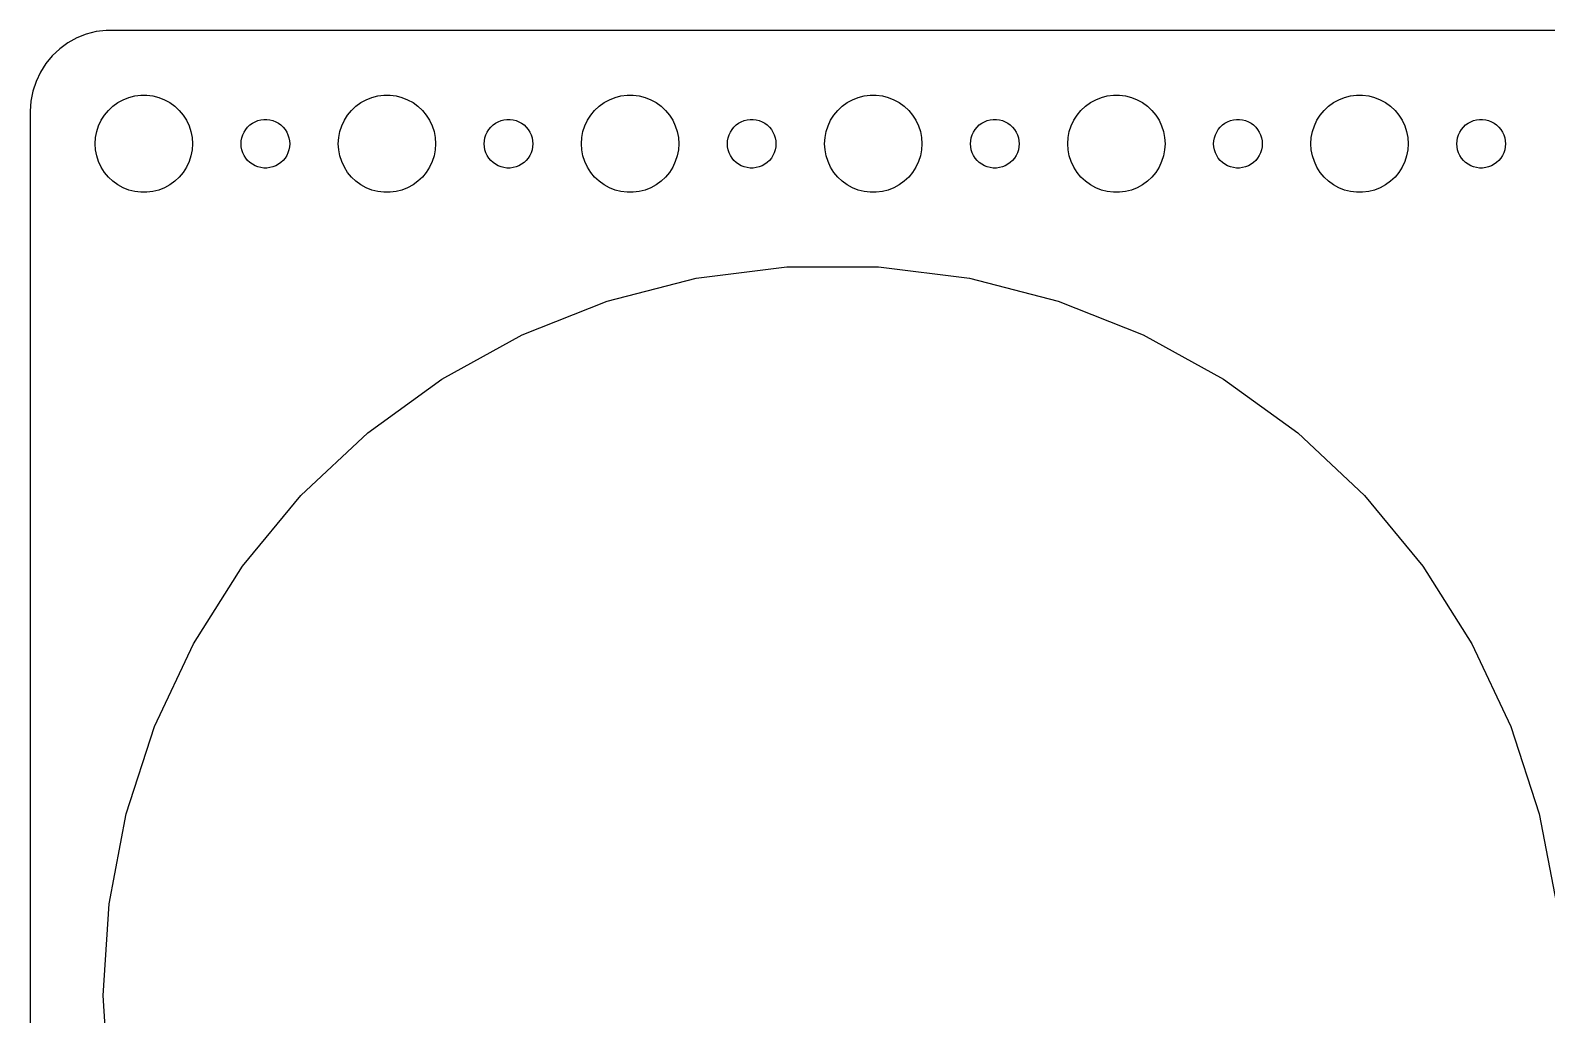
# Model space of a CAD drawing. Header units: metres. Extents: x -97 to 97, y -59 to 59.
# Drawn here: x -97 to -3.5, y -1.2 to 59.5 of the extents above; entities that cross this region are included whole.
import ezdxf

# ---------------------------------------------------------------- set-up
doc = ezdxf.new("R2010")
doc.units = ezdxf.units.M

msp = doc.modelspace()

# ---------------------------------------------------------------- linework, layer by layer
for p, q in [((-94.1289, 59.0241), (-94.6791, 58.7216)), ((-93.5451, 59.2553), (-94.1289, 59.0241)), ((-92.9369, 59.4114), (-93.5451, 59.2553)), ((-92.3139, 59.4901), (-92.9369, 59.4114)), ((92.3139, 59.4901), (-92.3139, 59.4901)), ((-95.1871, 58.3526), (-95.6448, 57.9227)), ((-94.6791, 58.7216), (-95.1871, 58.3526)), ((-96.0451, 57.4389), (-96.3815, 56.9088)), ((-95.6448, 57.9227), (-96.0451, 57.4389)), ((-96.6489, 56.3406), (-96.8429, 55.7434)), ((-96.3815, 56.9088), (-96.6489, 56.3406)), ((-96.8429, 55.7434), (-96.9606, 55.1267)), ((-91.6075, 55.033), (-91.2773, 55.2145)), ((-91.2773, 55.2145), (-90.927, 55.3532)), ((-90.927, 55.3532), (-90.5621, 55.4469)), ((-90.5621, 55.4469), (-90.1884, 55.4941)), ((-90.1884, 55.4941), (-89.8116, 55.4941)), ((-89.8116, 55.4941), (-89.4379, 55.4469)), ((-89.4379, 55.4469), (-89.073, 55.3532)), ((-89.073, 55.3532), (-88.7227, 55.2145)), ((-88.7227, 55.2145), (-88.3925, 55.033)), ((-76.6075, 55.033), (-76.2773, 55.2145)), ((-76.2773, 55.2145), (-75.927, 55.3532)), ((-75.927, 55.3532), (-75.5621, 55.4469)), ((-75.5621, 55.4469), (-75.1884, 55.4941)), ((-75.1884, 55.4941), (-74.8116, 55.4941)), ((-74.8116, 55.4941), (-74.4379, 55.4469)), ((-74.4379, 55.4469), (-74.073, 55.3532)), ((-74.073, 55.3532), (-73.7227, 55.2145)), ((-73.7227, 55.2145), (-73.3925, 55.033)), ((-61.6075, 55.033), (-61.2773, 55.2145)), ((-61.2773, 55.2145), (-60.927, 55.3532)), ((-60.927, 55.3532), (-60.5621, 55.4469)), ((-60.5621, 55.4469), (-60.1884, 55.4941)), ((-60.1884, 55.4941), (-59.8116, 55.4941)), ((-59.8116, 55.4941), (-59.4379, 55.4469)), ((-59.4379, 55.4469), (-59.0729, 55.3532)), ((-59.0729, 55.3532), (-58.7227, 55.2145)), ((-58.7227, 55.2145), (-58.3925, 55.033)), ((-46.6075, 55.033), (-46.2773, 55.2145)), ((-46.2773, 55.2145), (-45.927, 55.3532)), ((-45.927, 55.3532), (-45.5621, 55.4469)), ((-45.5621, 55.4469), (-45.1884, 55.4941)), ((-45.1884, 55.4941), (-44.8116, 55.4941)), ((-44.8116, 55.4941), (-44.4379, 55.4469)), ((-44.4379, 55.4469), (-44.0729, 55.3532)), ((-44.0729, 55.3532), (-43.7227, 55.2145)), ((-43.7227, 55.2145), (-43.3925, 55.033)), ((-31.6075, 55.033), (-31.2773, 55.2145)), ((-31.2773, 55.2145), (-30.927, 55.3532)), ((-30.927, 55.3532), (-30.5621, 55.4469)), ((-30.5621, 55.4469), (-30.1884, 55.4941)), ((-30.1884, 55.4941), (-29.8116, 55.4941)), ((-29.8116, 55.4941), (-29.4379, 55.4469)), ((-29.4379, 55.4469), (-29.0729, 55.3532)), ((-29.0729, 55.3532), (-28.7227, 55.2145)), ((-28.7227, 55.2145), (-28.3925, 55.033)), ((-16.6075, 55.033), (-16.2773, 55.2145)), ((-16.2773, 55.2145), (-15.927, 55.3532)), ((-15.927, 55.3532), (-15.5621, 55.4469)), ((-15.5621, 55.4469), (-15.1884, 55.4941)), ((-15.1884, 55.4941), (-14.8116, 55.4941)), ((-14.8116, 55.4941), (-14.4379, 55.4469)), ((-14.4379, 55.4469), (-14.0729, 55.3532)), ((-14.0729, 55.3532), (-13.7227, 55.2145)), ((-13.7227, 55.2145), (-13.3925, 55.033)), ((-96.9606, 55.1267), (-97, 54.5)), ((-97, 54.5), (-97, -54.5)), ((-92.6289, 53.9453), (-92.427, 54.2634)), ((-92.427, 54.2634), (-92.1869, 54.5536)), ((-92.1869, 54.5536), (-91.9123, 54.8115)), ((-91.9123, 54.8115), (-91.6075, 55.033)), ((-88.3925, 55.033), (-88.0877, 54.8115)), ((-88.0877, 54.8115), (-87.8131, 54.5536)), ((-87.8131, 54.5536), (-87.573, 54.2634)), ((-87.573, 54.2634), (-87.3711, 53.9453)), ((-77.6289, 53.9453), (-77.427, 54.2634)), ((-77.427, 54.2634), (-77.1869, 54.5536)), ((-77.1869, 54.5536), (-76.9123, 54.8115)), ((-76.9123, 54.8115), (-76.6075, 55.033)), ((-73.3925, 55.033), (-73.0877, 54.8115)), ((-73.0877, 54.8115), (-72.8131, 54.5536)), ((-72.8131, 54.5536), (-72.573, 54.2634)), ((-72.573, 54.2634), (-72.3711, 53.9453)), ((-62.6289, 53.9453), (-62.427, 54.2634)), ((-62.427, 54.2634), (-62.1869, 54.5536)), ((-62.1869, 54.5536), (-61.9123, 54.8115)), ((-61.9123, 54.8115), (-61.6075, 55.033)), ((-58.3925, 55.033), (-58.0877, 54.8115)), ((-58.0877, 54.8115), (-57.8131, 54.5536)), ((-57.8131, 54.5536), (-57.5729, 54.2634)), ((-57.5729, 54.2634), (-57.3711, 53.9453)), ((-47.6289, 53.9453), (-47.427, 54.2634)), ((-47.427, 54.2634), (-47.1869, 54.5536)), ((-47.1869, 54.5536), (-46.9123, 54.8115)), ((-46.9123, 54.8115), (-46.6075, 55.033)), ((-43.3925, 55.033), (-43.0877, 54.8115)), ((-43.0877, 54.8115), (-42.8131, 54.5536)), ((-42.8131, 54.5536), (-42.5729, 54.2634)), ((-42.5729, 54.2634), (-42.3711, 53.9453)), ((-32.6289, 53.9453), (-32.427, 54.2634)), ((-32.427, 54.2634), (-32.1869, 54.5536)), ((-32.1869, 54.5536), (-31.9123, 54.8115)), ((-31.9123, 54.8115), (-31.6075, 55.033)), ((-28.3925, 55.033), (-28.0877, 54.8115)), ((-28.0877, 54.8115), (-27.8131, 54.5536)), ((-27.8131, 54.5536), (-27.5729, 54.2634)), ((-27.5729, 54.2634), (-27.3711, 53.9453)), ((-17.6289, 53.9453), (-17.427, 54.2634)), ((-17.427, 54.2634), (-17.1869, 54.5536)), ((-17.1869, 54.5536), (-16.9123, 54.8115)), ((-16.9123, 54.8115), (-16.6075, 55.033)), ((-13.3925, 55.033), (-13.0877, 54.8115)), ((-13.0877, 54.8115), (-12.8131, 54.5536)), ((-12.8131, 54.5536), (-12.5729, 54.2634)), ((-12.5729, 54.2634), (-12.3711, 53.9453)), ((-92.9057, 53.2461), (-92.7893, 53.6044)), ((-92.7893, 53.6044), (-92.6289, 53.9453)), ((-87.3711, 53.9453), (-87.2107, 53.6044)), ((-87.2107, 53.6044), (-87.0943, 53.2461)), ((-83.8145, 53.2226), (-83.7135, 53.3817)), ((-83.7135, 53.3817), (-83.5934, 53.5268)), ((-83.5934, 53.5268), (-83.4561, 53.6558)), ((-83.4561, 53.6558), (-83.3037, 53.7665)), ((-83.3037, 53.7665), (-83.1387, 53.8572)), ((-83.1387, 53.8572), (-82.9635, 53.9266)), ((-82.9635, 53.9266), (-82.7811, 53.9734)), ((-82.7811, 53.9734), (-82.5942, 53.997)), ((-82.5942, 53.997), (-82.4058, 53.997)), ((-82.4058, 53.997), (-82.2189, 53.9734)), ((-82.2189, 53.9734), (-82.0365, 53.9266)), ((-82.0365, 53.9266), (-81.8613, 53.8572)), ((-81.8613, 53.8572), (-81.6963, 53.7665)), ((-81.6963, 53.7665), (-81.5439, 53.6558)), ((-81.5439, 53.6558), (-81.4065, 53.5268)), ((-81.4065, 53.5268), (-81.2865, 53.3817)), ((-81.2865, 53.3817), (-81.1855, 53.2226)), ((-77.9057, 53.2461), (-77.7893, 53.6044)), ((-77.7893, 53.6044), (-77.6289, 53.9453)), ((-72.3711, 53.9453), (-72.2107, 53.6044)), ((-72.2107, 53.6044), (-72.0943, 53.2461)), ((-68.8145, 53.2226), (-68.7135, 53.3817)), ((-68.7135, 53.3817), (-68.5934, 53.5268)), ((-68.5934, 53.5268), (-68.4561, 53.6558)), ((-68.4561, 53.6558), (-68.3037, 53.7665)), ((-68.3037, 53.7665), (-68.1387, 53.8572)), ((-68.1387, 53.8572), (-67.9635, 53.9266)), ((-67.9635, 53.9266), (-67.7811, 53.9734)), ((-67.7811, 53.9734), (-67.5942, 53.997)), ((-67.5942, 53.997), (-67.4058, 53.997)), ((-67.4058, 53.997), (-67.2189, 53.9734)), ((-67.2189, 53.9734), (-67.0365, 53.9266)), ((-67.0365, 53.9266), (-66.8613, 53.8572)), ((-66.8613, 53.8572), (-66.6963, 53.7665)), ((-66.6963, 53.7665), (-66.5439, 53.6558)), ((-66.5439, 53.6558), (-66.4065, 53.5268)), ((-66.4065, 53.5268), (-66.2865, 53.3817)), ((-66.2865, 53.3817), (-66.1855, 53.2226)), ((-62.9057, 53.2461), (-62.7893, 53.6044)), ((-62.7893, 53.6044), (-62.6289, 53.9453)), ((-57.3711, 53.9453), (-57.2107, 53.6044)), ((-57.2107, 53.6044), (-57.0942, 53.2461)), ((-53.8145, 53.2226), (-53.7135, 53.3817)), ((-53.7135, 53.3817), (-53.5934, 53.5268)), ((-53.5934, 53.5268), (-53.4561, 53.6558)), ((-53.4561, 53.6558), (-53.3037, 53.7665)), ((-53.3037, 53.7665), (-53.1387, 53.8572)), ((-53.1387, 53.8572), (-52.9635, 53.9266)), ((-52.9635, 53.9266), (-52.7811, 53.9734)), ((-52.7811, 53.9734), (-52.5942, 53.997)), ((-52.5942, 53.997), (-52.4058, 53.997)), ((-52.4058, 53.997), (-52.2189, 53.9734)), ((-52.2189, 53.9734), (-52.0365, 53.9266)), ((-52.0365, 53.9266), (-51.8613, 53.8572)), ((-51.8613, 53.8572), (-51.6963, 53.7665)), ((-51.6963, 53.7665), (-51.5439, 53.6558)), ((-51.5439, 53.6558), (-51.4065, 53.5268)), ((-51.4065, 53.5268), (-51.2865, 53.3817)), ((-51.2865, 53.3817), (-51.1855, 53.2226)), ((-47.9057, 53.2461), (-47.7893, 53.6044)), ((-47.7893, 53.6044), (-47.6289, 53.9453)), ((-42.3711, 53.9453), (-42.2107, 53.6044)), ((-42.2107, 53.6044), (-42.0942, 53.2461)), ((-38.8145, 53.2226), (-38.7135, 53.3817)), ((-38.7135, 53.3817), (-38.5934, 53.5268)), ((-38.5934, 53.5268), (-38.4561, 53.6558)), ((-38.4561, 53.6558), (-38.3037, 53.7665)), ((-38.3037, 53.7665), (-38.1387, 53.8572)), ((-38.1387, 53.8572), (-37.9635, 53.9266)), ((-37.9635, 53.9266), (-37.7811, 53.9734)), ((-37.7811, 53.9734), (-37.5942, 53.997)), ((-37.5942, 53.997), (-37.4058, 53.997)), ((-37.4058, 53.997), (-37.2189, 53.9734)), ((-37.2189, 53.9734), (-37.0365, 53.9266)), ((-37.0365, 53.9266), (-36.8613, 53.8572)), ((-36.8613, 53.8572), (-36.6963, 53.7665)), ((-36.6963, 53.7665), (-36.5439, 53.6558)), ((-36.5439, 53.6558), (-36.4065, 53.5268)), ((-36.4065, 53.5268), (-36.2865, 53.3817)), ((-36.2865, 53.3817), (-36.1855, 53.2226)), ((-32.9057, 53.2461), (-32.7893, 53.6044)), ((-32.7893, 53.6044), (-32.6289, 53.9453)), ((-27.3711, 53.9453), (-27.2107, 53.6044)), ((-27.2107, 53.6044), (-27.0942, 53.2461)), ((-23.8145, 53.2226), (-23.7135, 53.3817)), ((-23.7135, 53.3817), (-23.5934, 53.5268)), ((-23.5934, 53.5268), (-23.4561, 53.6558)), ((-23.4561, 53.6558), (-23.3037, 53.7665)), ((-23.3037, 53.7665), (-23.1387, 53.8572)), ((-23.1387, 53.8572), (-22.9635, 53.9266)), ((-22.9635, 53.9266), (-22.7811, 53.9734)), ((-22.7811, 53.9734), (-22.5942, 53.997)), ((-22.5942, 53.997), (-22.4058, 53.997)), ((-22.4058, 53.997), (-22.2189, 53.9734)), ((-22.2189, 53.9734), (-22.0365, 53.9266)), ((-22.0365, 53.9266), (-21.8613, 53.8572)), ((-21.8613, 53.8572), (-21.6963, 53.7665)), ((-21.6963, 53.7665), (-21.5439, 53.6558)), ((-21.5439, 53.6558), (-21.4065, 53.5268)), ((-21.4065, 53.5268), (-21.2865, 53.3817)), ((-21.2865, 53.3817), (-21.1855, 53.2226)), ((-17.9057, 53.2461), (-17.7893, 53.6044)), ((-17.7893, 53.6044), (-17.6289, 53.9453)), ((-12.3711, 53.9453), (-12.2107, 53.6044)), ((-12.2107, 53.6044), (-12.0942, 53.2461)), ((-8.81445, 53.2226), (-8.71352, 53.3817)), ((-8.71352, 53.3817), (-8.59344, 53.5268)), ((-8.59344, 53.5268), (-8.45613, 53.6558)), ((-8.45613, 53.6558), (-8.30373, 53.7665)), ((-8.30373, 53.7665), (-8.13866, 53.8572)), ((-8.13866, 53.8572), (-7.96352, 53.9266)), ((-7.96352, 53.9266), (-7.78107, 53.9734)), ((-7.78107, 53.9734), (-7.59418, 53.997)), ((-7.59418, 53.997), (-7.40581, 53.997)), ((-7.40581, 53.997), (-7.21892, 53.9734)), ((-7.21892, 53.9734), (-7.03647, 53.9266)), ((-7.03647, 53.9266), (-6.86133, 53.8572)), ((-6.86133, 53.8572), (-6.69626, 53.7665)), ((-6.69626, 53.7665), (-6.54385, 53.6558)), ((-6.54385, 53.6558), (-6.40654, 53.5268)), ((-6.40654, 53.5268), (-6.28647, 53.3817)), ((-6.28647, 53.3817), (-6.18553, 53.2226)), ((-93, 52.5), (-92.9763, 52.876)), ((-92.9763, 52.124), (-93, 52.5)), ((-92.9763, 52.876), (-92.9057, 53.2461)), ((-87.0943, 53.2461), (-87.0237, 52.876)), ((-87.0237, 52.876), (-87, 52.5)), ((-87, 52.5), (-87.0237, 52.124)), ((-84, 52.5), (-83.9882, 52.688)), ((-83.9882, 52.312), (-84, 52.5)), ((-83.9882, 52.688), (-83.9529, 52.873)), ((-83.9529, 52.873), (-83.8947, 53.0522)), ((-83.8947, 53.0522), (-83.8145, 53.2226)), ((-81.1855, 53.2226), (-81.1053, 53.0522)), ((-81.1053, 53.0522), (-81.0471, 52.873)), ((-81.0471, 52.873), (-81.0118, 52.688)), ((-81.0118, 52.688), (-81, 52.5)), ((-81, 52.5), (-81.0118, 52.312)), ((-78, 52.5), (-77.9763, 52.876)), ((-77.9763, 52.124), (-78, 52.5)), ((-77.9763, 52.876), (-77.9057, 53.2461)), ((-72.0943, 53.2461), (-72.0237, 52.876)), ((-72.0237, 52.876), (-72, 52.5)), ((-72, 52.5), (-72.0237, 52.124)), ((-69, 52.5), (-68.9882, 52.688)), ((-68.9882, 52.312), (-69, 52.5)), ((-68.9882, 52.688), (-68.9529, 52.873)), ((-68.9529, 52.873), (-68.8947, 53.0522)), ((-68.8947, 53.0522), (-68.8145, 53.2226)), ((-66.1855, 53.2226), (-66.1053, 53.0522)), ((-66.1053, 53.0522), (-66.0471, 52.873)), ((-66.0471, 52.873), (-66.0118, 52.688)), ((-66.0118, 52.688), (-66, 52.5)), ((-66, 52.5), (-66.0118, 52.312)), ((-63, 52.5), (-62.9763, 52.876)), ((-62.9763, 52.124), (-63, 52.5)), ((-62.9763, 52.876), (-62.9057, 53.2461)), ((-57.0942, 53.2461), (-57.0237, 52.876)), ((-57.0237, 52.876), (-57, 52.5)), ((-57, 52.5), (-57.0237, 52.124)), ((-54, 52.5), (-53.9882, 52.688)), ((-53.9882, 52.312), (-54, 52.5)), ((-53.9882, 52.688), (-53.9529, 52.873)), ((-53.9529, 52.873), (-53.8947, 53.0522)), ((-53.8947, 53.0522), (-53.8145, 53.2226)), ((-51.1855, 53.2226), (-51.1053, 53.0522)), ((-51.1053, 53.0522), (-51.0471, 52.873)), ((-51.0471, 52.873), (-51.0118, 52.688)), ((-51.0118, 52.688), (-51, 52.5)), ((-51, 52.5), (-51.0118, 52.312)), ((-48, 52.5), (-47.9763, 52.876)), ((-47.9763, 52.124), (-48, 52.5)), ((-47.9763, 52.876), (-47.9057, 53.2461)), ((-42.0942, 53.2461), (-42.0237, 52.876)), ((-42.0237, 52.876), (-42, 52.5)), ((-42, 52.5), (-42.0237, 52.124)), ((-39, 52.5), (-38.9882, 52.688)), ((-38.9882, 52.312), (-39, 52.5)), ((-38.9882, 52.688), (-38.9529, 52.873)), ((-38.9529, 52.873), (-38.8947, 53.0522)), ((-38.8947, 53.0522), (-38.8145, 53.2226)), ((-36.1855, 53.2226), (-36.1053, 53.0522)), ((-36.1053, 53.0522), (-36.0471, 52.873)), ((-36.0471, 52.873), (-36.0118, 52.688)), ((-36.0118, 52.688), (-36, 52.5)), ((-36, 52.5), (-36.0118, 52.312)), ((-33, 52.5), (-32.9763, 52.876)), ((-32.9763, 52.124), (-33, 52.5)), ((-32.9763, 52.876), (-32.9057, 53.2461)), ((-27.0942, 53.2461), (-27.0237, 52.876)), ((-27.0237, 52.876), (-27, 52.5)), ((-27, 52.5), (-27.0237, 52.124)), ((-24, 52.5), (-23.9882, 52.688)), ((-23.9882, 52.312), (-24, 52.5)), ((-23.9882, 52.688), (-23.9529, 52.873)), ((-23.9529, 52.873), (-23.8947, 53.0522)), ((-23.8947, 53.0522), (-23.8145, 53.2226)), ((-21.1855, 53.2226), (-21.1053, 53.0522)), ((-21.1053, 53.0522), (-21.0471, 52.873)), ((-21.0471, 52.873), (-21.0118, 52.688)), ((-21.0118, 52.688), (-21, 52.5)), ((-21, 52.5), (-21.0118, 52.312)), ((-18, 52.5), (-17.9763, 52.876)), ((-17.9763, 52.124), (-18, 52.5)), ((-17.9763, 52.876), (-17.9057, 53.2461)), ((-12.0942, 53.2461), (-12.0237, 52.876)), ((-12.0237, 52.876), (-12, 52.5)), ((-12, 52.5), (-12.0237, 52.124)), ((-9, 52.5), (-8.98816, 52.688)), ((-8.98816, 52.312), (-9, 52.5)), ((-8.98816, 52.688), (-8.95287, 52.873)), ((-8.95287, 52.873), (-8.89465, 53.0522)), ((-8.89465, 53.0522), (-8.81445, 53.2226)), ((-6.18553, 53.2226), (-6.10533, 53.0522)), ((-6.10533, 53.0522), (-6.04712, 52.873)), ((-6.04712, 52.873), (-6.01183, 52.688)), ((-6.01183, 52.688), (-6, 52.5)), ((-6, 52.5), (-6.01183, 52.312)), ((-92.9057, 51.7539), (-92.9763, 52.124)), ((-92.7893, 51.3956), (-92.9057, 51.7539)), ((-87.0943, 51.7539), (-87.2107, 51.3956)), ((-87.0237, 52.124), (-87.0943, 51.7539)), ((-83.9529, 52.127), (-83.9882, 52.312)), ((-83.8947, 51.9478), (-83.9529, 52.127)), ((-83.8145, 51.7774), (-83.8947, 51.9478)), ((-83.7135, 51.6183), (-83.8145, 51.7774)), ((-83.5934, 51.4732), (-83.7135, 51.6183)), ((-83.4561, 51.3442), (-83.5934, 51.4732)), ((-81.4065, 51.4732), (-81.5439, 51.3442)), ((-81.2865, 51.6183), (-81.4065, 51.4732)), ((-81.1855, 51.7774), (-81.2865, 51.6183)), ((-81.1053, 51.9478), (-81.1855, 51.7774)), ((-81.0471, 52.127), (-81.1053, 51.9478)), ((-81.0118, 52.312), (-81.0471, 52.127)), ((-77.9057, 51.7539), (-77.9763, 52.124)), ((-77.7893, 51.3956), (-77.9057, 51.7539)), ((-72.0943, 51.7539), (-72.2107, 51.3956)), ((-72.0237, 52.124), (-72.0943, 51.7539)), ((-68.9529, 52.127), (-68.9882, 52.312)), ((-68.8947, 51.9478), (-68.9529, 52.127)), ((-68.8145, 51.7774), (-68.8947, 51.9478)), ((-68.7135, 51.6183), (-68.8145, 51.7774)), ((-68.5934, 51.4732), (-68.7135, 51.6183)), ((-68.4561, 51.3442), (-68.5934, 51.4732)), ((-66.4065, 51.4732), (-66.5439, 51.3442)), ((-66.2865, 51.6183), (-66.4065, 51.4732)), ((-66.1855, 51.7774), (-66.2865, 51.6183)), ((-66.1053, 51.9478), (-66.1855, 51.7774)), ((-66.0471, 52.127), (-66.1053, 51.9478)), ((-66.0118, 52.312), (-66.0471, 52.127)), ((-62.9057, 51.7539), (-62.9763, 52.124)), ((-62.7893, 51.3956), (-62.9057, 51.7539)), ((-57.0942, 51.7539), (-57.2107, 51.3956)), ((-57.0237, 52.124), (-57.0942, 51.7539)), ((-53.9529, 52.127), (-53.9882, 52.312)), ((-53.8947, 51.9478), (-53.9529, 52.127)), ((-53.8145, 51.7774), (-53.8947, 51.9478)), ((-53.7135, 51.6183), (-53.8145, 51.7774)), ((-53.5934, 51.4732), (-53.7135, 51.6183)), ((-53.4561, 51.3442), (-53.5934, 51.4732)), ((-51.4065, 51.4732), (-51.5439, 51.3442)), ((-51.2865, 51.6183), (-51.4065, 51.4732)), ((-51.1855, 51.7774), (-51.2865, 51.6183)), ((-51.1053, 51.9478), (-51.1855, 51.7774)), ((-51.0471, 52.127), (-51.1053, 51.9478)), ((-51.0118, 52.312), (-51.0471, 52.127)), ((-47.9057, 51.7539), (-47.9763, 52.124)), ((-47.7893, 51.3956), (-47.9057, 51.7539)), ((-42.0942, 51.7539), (-42.2107, 51.3956)), ((-42.0237, 52.124), (-42.0942, 51.7539)), ((-38.9529, 52.127), (-38.9882, 52.312)), ((-38.8947, 51.9478), (-38.9529, 52.127)), ((-38.8145, 51.7774), (-38.8947, 51.9478)), ((-38.7135, 51.6183), (-38.8145, 51.7774)), ((-38.5934, 51.4732), (-38.7135, 51.6183)), ((-38.4561, 51.3442), (-38.5934, 51.4732)), ((-36.4065, 51.4732), (-36.5439, 51.3442)), ((-36.2865, 51.6183), (-36.4065, 51.4732)), ((-36.1855, 51.7774), (-36.2865, 51.6183)), ((-36.1053, 51.9478), (-36.1855, 51.7774)), ((-36.0471, 52.127), (-36.1053, 51.9478)), ((-36.0118, 52.312), (-36.0471, 52.127)), ((-32.9057, 51.7539), (-32.9763, 52.124)), ((-32.7893, 51.3956), (-32.9057, 51.7539)), ((-27.0942, 51.7539), (-27.2107, 51.3956)), ((-27.0237, 52.124), (-27.0942, 51.7539)), ((-23.9529, 52.127), (-23.9882, 52.312)), ((-23.8947, 51.9478), (-23.9529, 52.127)), ((-23.8145, 51.7774), (-23.8947, 51.9478)), ((-23.7135, 51.6183), (-23.8145, 51.7774)), ((-23.5934, 51.4732), (-23.7135, 51.6183)), ((-23.4561, 51.3442), (-23.5934, 51.4732)), ((-21.4065, 51.4732), (-21.5439, 51.3442)), ((-21.2865, 51.6183), (-21.4065, 51.4732)), ((-21.1855, 51.7774), (-21.2865, 51.6183)), ((-21.1053, 51.9478), (-21.1855, 51.7774)), ((-21.0471, 52.127), (-21.1053, 51.9478)), ((-21.0118, 52.312), (-21.0471, 52.127)), ((-17.9057, 51.7539), (-17.9763, 52.124)), ((-17.7893, 51.3956), (-17.9057, 51.7539)), ((-12.0942, 51.7539), (-12.2107, 51.3956)), ((-12.0237, 52.124), (-12.0942, 51.7539)), ((-8.95287, 52.127), (-8.98816, 52.312)), ((-8.89465, 51.9478), (-8.95287, 52.127)), ((-8.81445, 51.7774), (-8.89465, 51.9478)), ((-8.71352, 51.6183), (-8.81445, 51.7774)), ((-8.59344, 51.4732), (-8.71352, 51.6183)), ((-8.45613, 51.3442), (-8.59344, 51.4732)), ((-6.40654, 51.4732), (-6.54385, 51.3442)), ((-6.28647, 51.6183), (-6.40654, 51.4732)), ((-6.18553, 51.7774), (-6.28647, 51.6183)), ((-6.10533, 51.9478), (-6.18553, 51.7774)), ((-6.04712, 52.127), (-6.10533, 51.9478)), ((-6.01183, 52.312), (-6.04712, 52.127)), ((-92.6289, 51.0547), (-92.7893, 51.3956)), ((-92.427, 50.7366), (-92.6289, 51.0547)), ((-92.1869, 50.4464), (-92.427, 50.7366)), ((-87.573, 50.7366), (-87.8131, 50.4464)), ((-87.3711, 51.0547), (-87.573, 50.7366)), ((-87.2107, 51.3956), (-87.3711, 51.0547)), ((-83.3037, 51.2335), (-83.4561, 51.3442)), ((-83.1387, 51.1428), (-83.3037, 51.2335)), ((-82.9635, 51.0734), (-83.1387, 51.1428)), ((-82.7811, 51.0266), (-82.9635, 51.0734)), ((-82.5942, 51.003), (-82.7811, 51.0266)), ((-82.4058, 51.003), (-82.5942, 51.003)), ((-82.2189, 51.0266), (-82.4058, 51.003)), ((-82.0365, 51.0734), (-82.2189, 51.0266)), ((-81.8613, 51.1428), (-82.0365, 51.0734)), ((-81.6963, 51.2335), (-81.8613, 51.1428)), ((-81.5439, 51.3442), (-81.6963, 51.2335)), ((-77.6289, 51.0547), (-77.7893, 51.3956)), ((-77.427, 50.7366), (-77.6289, 51.0547)), ((-77.1869, 50.4464), (-77.427, 50.7366)), ((-72.573, 50.7366), (-72.8131, 50.4464)), ((-72.3711, 51.0547), (-72.573, 50.7366)), ((-72.2107, 51.3956), (-72.3711, 51.0547)), ((-68.3037, 51.2335), (-68.4561, 51.3442)), ((-68.1387, 51.1428), (-68.3037, 51.2335)), ((-67.9635, 51.0734), (-68.1387, 51.1428)), ((-67.7811, 51.0266), (-67.9635, 51.0734)), ((-67.5942, 51.003), (-67.7811, 51.0266)), ((-67.4058, 51.003), (-67.5942, 51.003)), ((-67.2189, 51.0266), (-67.4058, 51.003)), ((-67.0365, 51.0734), (-67.2189, 51.0266)), ((-66.8613, 51.1428), (-67.0365, 51.0734)), ((-66.6963, 51.2335), (-66.8613, 51.1428)), ((-66.5439, 51.3442), (-66.6963, 51.2335)), ((-62.6289, 51.0547), (-62.7893, 51.3956)), ((-62.427, 50.7366), (-62.6289, 51.0547)), ((-62.1869, 50.4464), (-62.427, 50.7366)), ((-57.5729, 50.7366), (-57.8131, 50.4464)), ((-57.3711, 51.0547), (-57.5729, 50.7366)), ((-57.2107, 51.3956), (-57.3711, 51.0547)), ((-53.3037, 51.2335), (-53.4561, 51.3442)), ((-53.1387, 51.1428), (-53.3037, 51.2335)), ((-52.9635, 51.0734), (-53.1387, 51.1428)), ((-52.7811, 51.0266), (-52.9635, 51.0734)), ((-52.5942, 51.003), (-52.7811, 51.0266)), ((-52.4058, 51.003), (-52.5942, 51.003)), ((-52.2189, 51.0266), (-52.4058, 51.003)), ((-52.0365, 51.0734), (-52.2189, 51.0266)), ((-51.8613, 51.1428), (-52.0365, 51.0734)), ((-51.6963, 51.2335), (-51.8613, 51.1428)), ((-51.5439, 51.3442), (-51.6963, 51.2335)), ((-47.6289, 51.0547), (-47.7893, 51.3956)), ((-47.427, 50.7366), (-47.6289, 51.0547)), ((-47.1869, 50.4464), (-47.427, 50.7366)), ((-42.5729, 50.7366), (-42.8131, 50.4464)), ((-42.3711, 51.0547), (-42.5729, 50.7366)), ((-42.2107, 51.3956), (-42.3711, 51.0547)), ((-38.3037, 51.2335), (-38.4561, 51.3442)), ((-38.1387, 51.1428), (-38.3037, 51.2335)), ((-37.9635, 51.0734), (-38.1387, 51.1428)), ((-37.7811, 51.0266), (-37.9635, 51.0734)), ((-37.5942, 51.003), (-37.7811, 51.0266)), ((-37.4058, 51.003), (-37.5942, 51.003)), ((-37.2189, 51.0266), (-37.4058, 51.003)), ((-37.0365, 51.0734), (-37.2189, 51.0266)), ((-36.8613, 51.1428), (-37.0365, 51.0734)), ((-36.6963, 51.2335), (-36.8613, 51.1428)), ((-36.5439, 51.3442), (-36.6963, 51.2335)), ((-32.6289, 51.0547), (-32.7893, 51.3956)), ((-32.427, 50.7366), (-32.6289, 51.0547)), ((-32.1869, 50.4464), (-32.427, 50.7366)), ((-27.5729, 50.7366), (-27.8131, 50.4464)), ((-27.3711, 51.0547), (-27.5729, 50.7366)), ((-27.2107, 51.3956), (-27.3711, 51.0547)), ((-23.3037, 51.2335), (-23.4561, 51.3442)), ((-23.1387, 51.1428), (-23.3037, 51.2335)), ((-22.9635, 51.0734), (-23.1387, 51.1428)), ((-22.7811, 51.0266), (-22.9635, 51.0734)), ((-22.5942, 51.003), (-22.7811, 51.0266)), ((-22.4058, 51.003), (-22.5942, 51.003)), ((-22.2189, 51.0266), (-22.4058, 51.003)), ((-22.0365, 51.0734), (-22.2189, 51.0266)), ((-21.8613, 51.1428), (-22.0365, 51.0734)), ((-21.6963, 51.2335), (-21.8613, 51.1428)), ((-21.5439, 51.3442), (-21.6963, 51.2335)), ((-17.6289, 51.0547), (-17.7893, 51.3956)), ((-17.427, 50.7366), (-17.6289, 51.0547)), ((-17.1869, 50.4464), (-17.427, 50.7366)), ((-12.5729, 50.7366), (-12.8131, 50.4464)), ((-12.3711, 51.0547), (-12.5729, 50.7366)), ((-12.2107, 51.3956), (-12.3711, 51.0547)), ((-8.30373, 51.2335), (-8.45613, 51.3442)), ((-8.13866, 51.1428), (-8.30373, 51.2335)), ((-7.96352, 51.0734), (-8.13866, 51.1428)), ((-7.78107, 51.0266), (-7.96352, 51.0734)), ((-7.59418, 51.003), (-7.78107, 51.0266)), ((-7.40581, 51.003), (-7.59418, 51.003)), ((-7.21892, 51.0266), (-7.40581, 51.003)), ((-7.03647, 51.0734), (-7.21892, 51.0266)), ((-6.86133, 51.1428), (-7.03647, 51.0734)), ((-6.69626, 51.2335), (-6.86133, 51.1428)), ((-6.54385, 51.3442), (-6.69626, 51.2335)), ((-91.9123, 50.1885), (-92.1869, 50.4464)), ((-91.6075, 49.967), (-91.9123, 50.1885)), ((-91.2773, 49.7855), (-91.6075, 49.967)), ((-90.927, 49.6468), (-91.2773, 49.7855)), ((-90.5621, 49.5531), (-90.927, 49.6468)), ((-89.073, 49.6468), (-89.4379, 49.5531)), ((-88.7227, 49.7855), (-89.073, 49.6468)), ((-88.3925, 49.967), (-88.7227, 49.7855)), ((-88.0877, 50.1885), (-88.3925, 49.967)), ((-87.8131, 50.4464), (-88.0877, 50.1885)), ((-76.9123, 50.1885), (-77.1869, 50.4464)), ((-76.6075, 49.967), (-76.9123, 50.1885)), ((-76.2773, 49.7855), (-76.6075, 49.967)), ((-75.927, 49.6468), (-76.2773, 49.7855)), ((-75.5621, 49.5531), (-75.927, 49.6468)), ((-74.073, 49.6468), (-74.4379, 49.5531)), ((-73.7227, 49.7855), (-74.073, 49.6468)), ((-73.3925, 49.967), (-73.7227, 49.7855)), ((-73.0877, 50.1885), (-73.3925, 49.967)), ((-72.8131, 50.4464), (-73.0877, 50.1885)), ((-61.9123, 50.1885), (-62.1869, 50.4464)), ((-61.6075, 49.967), (-61.9123, 50.1885)), ((-61.2773, 49.7855), (-61.6075, 49.967)), ((-60.927, 49.6468), (-61.2773, 49.7855)), ((-60.5621, 49.5531), (-60.927, 49.6468)), ((-59.0729, 49.6468), (-59.4379, 49.5531)), ((-58.7227, 49.7855), (-59.0729, 49.6468)), ((-58.3925, 49.967), (-58.7227, 49.7855)), ((-58.0877, 50.1885), (-58.3925, 49.967)), ((-57.8131, 50.4464), (-58.0877, 50.1885)), ((-46.9123, 50.1885), (-47.1869, 50.4464)), ((-46.6075, 49.967), (-46.9123, 50.1885)), ((-46.2773, 49.7855), (-46.6075, 49.967)), ((-45.927, 49.6468), (-46.2773, 49.7855)), ((-45.5621, 49.5531), (-45.927, 49.6468)), ((-44.0729, 49.6468), (-44.4379, 49.5531)), ((-43.7227, 49.7855), (-44.0729, 49.6468)), ((-43.3925, 49.967), (-43.7227, 49.7855)), ((-43.0877, 50.1885), (-43.3925, 49.967)), ((-42.8131, 50.4464), (-43.0877, 50.1885)), ((-31.9123, 50.1885), (-32.1869, 50.4464)), ((-31.6075, 49.967), (-31.9123, 50.1885)), ((-31.2773, 49.7855), (-31.6075, 49.967)), ((-30.927, 49.6468), (-31.2773, 49.7855)), ((-30.5621, 49.5531), (-30.927, 49.6468)), ((-29.0729, 49.6468), (-29.4379, 49.5531)), ((-28.7227, 49.7855), (-29.0729, 49.6468)), ((-28.3925, 49.967), (-28.7227, 49.7855)), ((-28.0877, 50.1885), (-28.3925, 49.967)), ((-27.8131, 50.4464), (-28.0877, 50.1885)), ((-16.9123, 50.1885), (-17.1869, 50.4464)), ((-16.6075, 49.967), (-16.9123, 50.1885)), ((-16.2773, 49.7855), (-16.6075, 49.967)), ((-15.927, 49.6468), (-16.2773, 49.7855)), ((-15.5621, 49.5531), (-15.927, 49.6468)), ((-14.0729, 49.6468), (-14.4379, 49.5531)), ((-13.7227, 49.7855), (-14.0729, 49.6468)), ((-13.3925, 49.967), (-13.7227, 49.7855)), ((-13.0877, 50.1885), (-13.3925, 49.967)), ((-12.8131, 50.4464), (-13.0877, 50.1885)), ((-90.1884, 49.5059), (-90.5621, 49.5531)), ((-89.8116, 49.5059), (-90.1884, 49.5059)), ((-89.4379, 49.5531), (-89.8116, 49.5059)), ((-75.1884, 49.5059), (-75.5621, 49.5531)), ((-74.8116, 49.5059), (-75.1884, 49.5059)), ((-74.4379, 49.5531), (-74.8116, 49.5059)), ((-60.1884, 49.5059), (-60.5621, 49.5531)), ((-59.8116, 49.5059), (-60.1884, 49.5059)), ((-59.4379, 49.5531), (-59.8116, 49.5059)), ((-45.1884, 49.5059), (-45.5621, 49.5531)), ((-44.8116, 49.5059), (-45.1884, 49.5059)), ((-44.4379, 49.5531), (-44.8116, 49.5059)), ((-30.1884, 49.5059), (-30.5621, 49.5531)), ((-29.8116, 49.5059), (-30.1884, 49.5059)), ((-29.4379, 49.5531), (-29.8116, 49.5059)), ((-15.1884, 49.5059), (-15.5621, 49.5531)), ((-14.8116, 49.5059), (-15.1884, 49.5059)), ((-14.4379, 49.5531), (-14.8116, 49.5059)), ((-55.9322, 44.2029), (-50.3256, 44.9112)), ((-50.3256, 44.9112), (-44.6744, 44.9112)), ((-44.6744, 44.9112), (-39.0678, 44.2029)), ((-61.4058, 42.7975), (-55.9322, 44.2029)), ((-39.0678, 44.2029), (-33.5942, 42.7975)), ((-66.6601, 40.7172), (-61.4058, 42.7975)), ((-33.5942, 42.7975), (-28.3399, 40.7172)), ((-71.6122, 37.9948), (-66.6601, 40.7172)), ((-28.3399, 40.7172), (-23.3878, 37.9948)), ((-76.1841, 34.6731), (-71.6122, 37.9948)), ((-23.3878, 37.9948), (-18.8159, 34.6731)), ((-80.3036, 30.8046), (-76.1841, 34.6731)), ((-18.8159, 34.6731), (-14.6964, 30.8046)), ((-83.9058, 26.4503), (-80.3036, 30.8046)), ((-14.6964, 30.8046), (-11.0942, 26.4503)), ((-86.9338, 21.6789), (-83.9058, 26.4503)), ((-11.0942, 26.4503), (-8.06619, 21.6789)), ((-89.3399, 16.5656), (-86.9338, 21.6789)), ((-8.06619, 21.6789), (-5.66005, 16.5656)), ((-91.0862, 11.191), (-89.3399, 16.5656)), ((-5.66005, 16.5656), (-3.91376, 11.191)), ((-92.1452, 5.63998), (-91.0862, 11.191)), ((-3.91376, 11.191), (-2.85483, 5.63998)), ((-92.5, 0), (-92.1452, 5.63998)), ((-92.1452, -5.63998), (-92.5, 0))]:
    msp.add_line(p, q)

doc.saveas('drawing.dxf')
